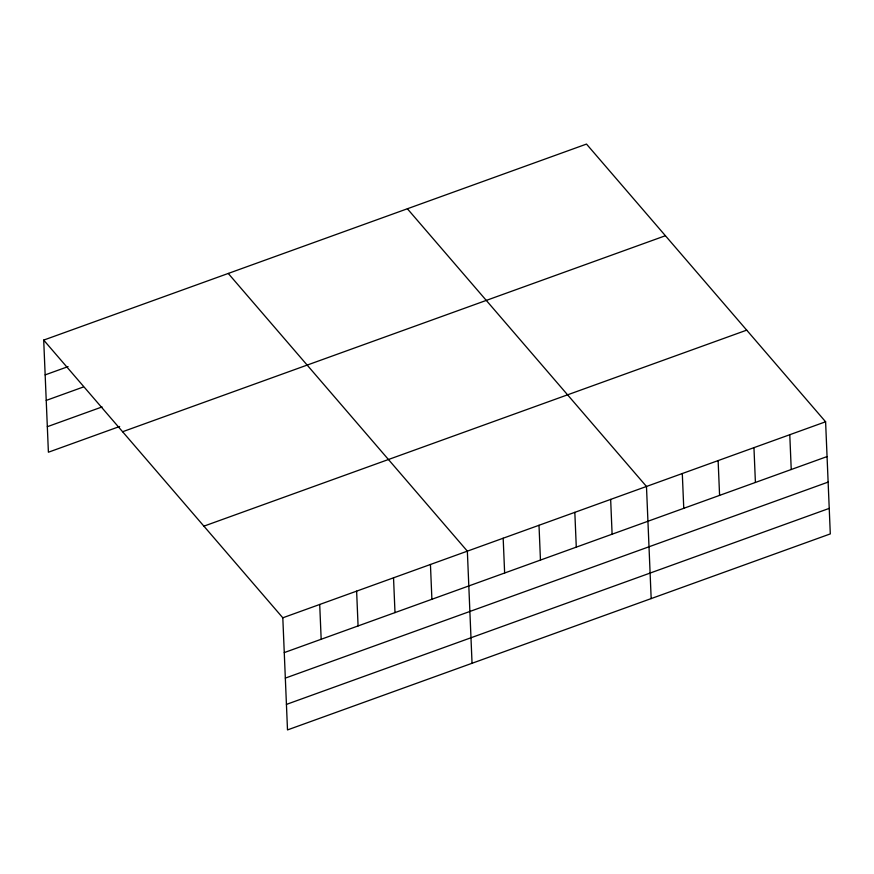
<?xml version="1.0" encoding="UTF-8"?>
<svg xmlns="http://www.w3.org/2000/svg" width="874" height="874" viewBox="0 0 874 874"><rect width="100%" height="100%" fill="white"/><g stroke="black" fill="none" stroke-linecap="round" stroke-linejoin="round"><path stroke-width="1.31" d="M43.7 340.095L586.498 144.079L825.602 421.781L830.3 533.905L287.502 729.921L282.805 617.798L43.7 340.095L48.398 452.219L119.672 426.479M45.153 374.891L68.074 366.621M46.224 400.412L83.139 387.073M47.327 426.698L102.061 406.934M122.6 431.734L665.409 235.729M203.893 526.159L746.702 330.143M282.805 617.798L825.602 421.781M284.258 652.594L827.055 456.578M285.328 678.104L828.126 482.098M286.432 704.4L829.229 508.384M407.382 208.766L646.476 486.468L651.174 598.592M228.256 273.453L467.35 551.155L472.047 663.268M789.779 434.728L791.232 469.513M753.956 447.663L755.409 482.448M718.122 460.598L719.586 495.394M682.299 473.533L683.763 508.329M610.653 499.404L612.106 534.2M574.83 512.35L576.283 547.135M539.007 525.285L540.46 560.07M503.173 538.22L504.637 573.016M430.445 564.484L431.898 599.28M393.529 577.812L394.993 612.608M356.625 591.141L358.078 625.937M319.709 604.469L321.173 639.265"/></g></svg>
